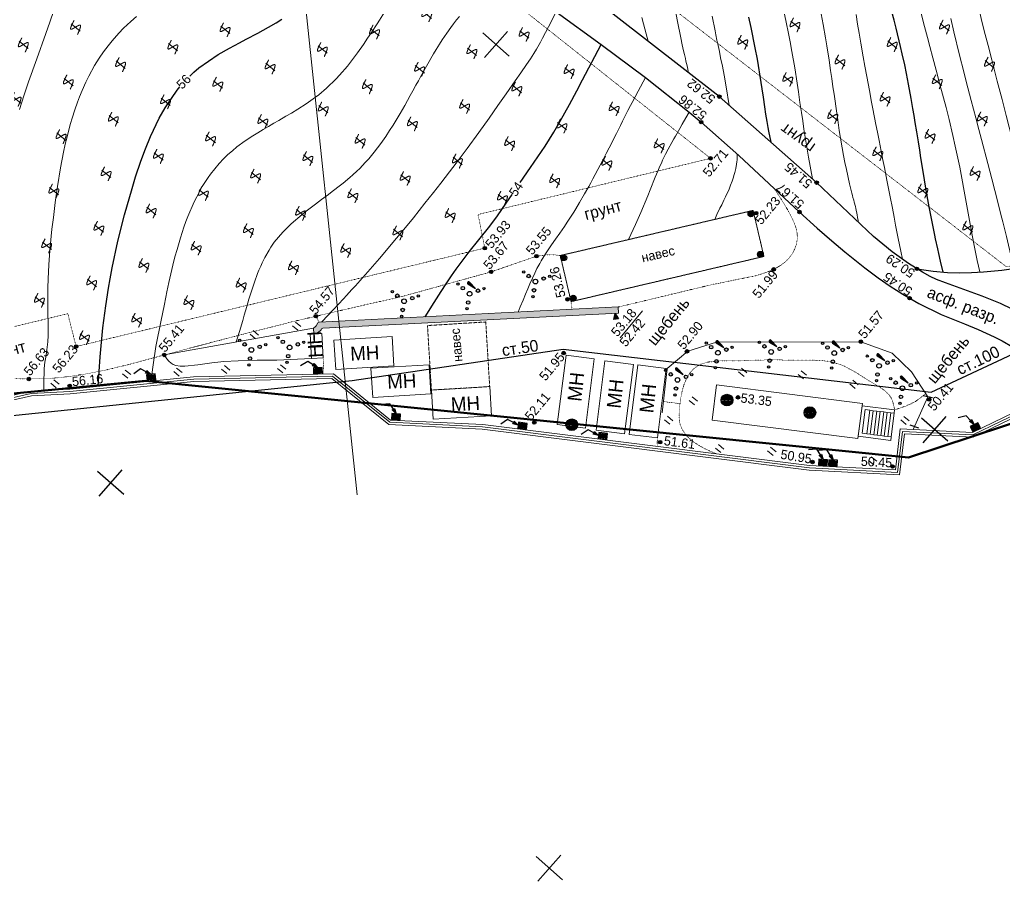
# Model space of a CAD drawing. Header units: millimetres. Extents: x -2893842 to -949497, y -1203244 to 262218.
# Drawn here: x -2134895 to -2050571, y -903889 to -830072 of the extents above; entities that cross this region are included whole.
import ezdxf

# ---------------------------------------------------------------- set-up
doc = ezdxf.new("R2010")
doc.units = ezdxf.units.MM
doc.linetypes.add('g5_02x1', pattern=[1.5, 1, -0.5])
doc.linetypes.add('g5_366', pattern=[0.85, 0.1, -0.75])
doc.layers.get('0').update_dxf_attribs({"lineweight": 5})
for name, color, linetype in [('!!!_ Размеры', 7, 'Continuous'), ('02_сетка', 253, 'Continuous'), ('03_Здания и строения', 253, 'Continuous'), ('05_Элементы зданий', 253, 'Continuous'), ('06_Инженерно-технические сооружения', 253, 'Continuous'), ('07_Объекты электропередачи', 253, 'Continuous'), ('10_Границы покрытий и угодий', 253, 'Continuous'), ('12_Рельеф', 253, 'Continuous'), ('13_Растительность', 253, 'Continuous'), ('14_Ограждения', 253, 'Continuous'), ('19_Горизонтали', 253, 'Continuous'), ('31_Водопровод', 253, 'Continuous'), ('44_Крышки колодцев', 253, 'Continuous'), ('61_Отметки высоты поверхности', 253, 'Continuous'), ('65_Границы', 253, 'Continuous')]:
    doc.layers.add(name, color=color, linetype=linetype)
doc.styles.add('LIKE14', font='p131.shx')
doc.styles.add('LIKE17', font='d431.shx')
doc.styles.add('LIKE32', font='peteri.shx')
doc.styles.add('LIKE36', font='pragmai.shx')
doc.styles.add('Line_GUGK', font='')
doc.styles.get('Line_GUGK').set_extended_font_data('Bm431', italic=True)
doc.linetypes.add('g5_084a', pattern='A,0.001,[18,GUGK_2005.shx,S=2.5,R=180,X=0,Y=0],0.5,[18,GUGK_2005.shx,S=6,R=180,X=0,Y=0],0.5', length=1.001)
doc.linetypes.add('g5_085a', pattern='A,0.001,[19,GUGK_2005.shx,S=1,R=180,X=0,Y=0],0.5,[18,GUGK_2005.shx,S=6,R=180,X=0,Y=0],0.5', length=1.001)
doc.linetypes.add('g5_122_v', pattern='A,1,-1,1.5,-0.4,["В",Line_GUGK,S=1,R=0,X=0,Y=-0.5],-1.5,1.5,-1,4,-1,4,-1,3', length=20.9)
doc.linetypes.add('g5_280_1', pattern='A,0.001,[21,GUGK_2005.shx,S=1,R=180,X=0,Y=0],2', length=2.001)
doc.linetypes.add('g5_472', pattern='A,0,-4,[25,GUGK_2005.shx,S=0.4,R=0,X=0,Y=-0.2],0', length=4)
doc.linetypes.add('g5_476_2b', pattern='A,2.75,-0.25,[27,GUGK_2005.shx,S=1,R=0,X=0,Y=0],-0.25,2.75', length=6)

# ---------------------------------------------------------------- blocks, each defined once
blk = doc.blocks.new('BL_333')
at = {"color": 0}
for p, q in [((0, -3), (0, 3)), ((-3, 0), (3, 0))]:
    blk.add_line(p, q, dxfattribs=at)
blk = doc.blocks.new('g5_106_1a')
h = blk.add_hatch(color=255)
edge = h.paths.add_edge_path()
edge.add_arc((0, 0), 0.212, 0, 360)
at = {"color": 0}
blk.add_circle((0, 0), 0.25, dxfattribs=at)
blk = doc.blocks.new('g5_401')
at = {"color": 0, "lineweight": 20}
for points in [[(-0.2, 0), (-0.2, 0.6)], [(0.2, 0), (0.2, 0.6)]]:
    blk.add_lwpolyline(points, dxfattribs=at)
blk = doc.blocks.new('g5_395_2')
h = blk.add_hatch(color=0)
h.paths.add_polyline_path([(-0.8, -0.375, 1), (-0.5, -0.375, 1)])
h.paths.add_polyline_path([(-1.026, -0.65, 1), (-1.226, -0.65, 1)])
h.paths.add_polyline_path([(0.8, -0.375, 1), (0.5, -0.375, 1)])
h.paths.add_polyline_path([(1.026, -0.65, 1), (1.226, -0.65, 1)])
h.paths.add_polyline_path([(0.15, 0.75, 1), (-0.15, 0.75, 1)])
h.paths.add_polyline_path([(0.1, 1.3, 1), (-0.1, 1.3, 1)])
at = {"color": 0}
for centre, radius in [((0, 0.75), 0.15), ((0, 1.3), 0.1), ((0, 0), 0.2), ((-1.126, -0.65), 0.1), ((-0.65, -0.375), 0.15), ((0.65, -0.375), 0.15), ((1.126, -0.65), 0.1)]:
    blk.add_circle(centre, radius, dxfattribs=at)
blk = doc.blocks.new('g5_117')
h = blk.add_hatch(color=255)
h.paths.add_polyline_path([(-0.299, 0.352), (0.352, -0.299, 0.177899), (0.463, 0, 0.639215)])
h.paths.add_polyline_path([(-0.352, 0.299, 0.177899), (-0.463, 0, 0.639215), (0.299, -0.352)])
at = {"color": 0}
blk.add_lwpolyline([(0.354, -0.354), (-0.354, 0.354)], dxfattribs=at)
blk.add_circle((0, 0), 0.5, dxfattribs=at)
blk = doc.blocks.new('g5_396_2')
h = blk.add_hatch(color=0)
h.paths.add_polyline_path([(-0.1, 1.3, 1), (0.1, 1.3, 1)])
h.paths.add_polyline_path([(0.15, 0.75, 1), (-0.15, 0.75, 1)])
h.paths.add_polyline_path([(0.516, -0.387, 1), (0.816, -0.387, 1)])
h.paths.add_polyline_path([(1.226, -0.65, 1), (1.026, -0.65, 1)])
h.paths.add_polyline_path([(-0.8, -0.375, 1), (-0.5, -0.375, 1)])
h.paths.add_polyline_path([(-1.026, -0.65, 1), (-1.226, -0.65, 1)])
h = blk.add_hatch(color=0)
edge = h.paths.add_edge_path()
edge.add_line((0.566, 0.657), (0.666, -0.087))
edge.add_line((0.666, -0.087), (0.766, 0.657))
edge.add_arc((0.666, 0.657), 0.1, 0, 180)
at = {"color": 0}
blk.add_lwpolyline([(0.566, 0.657), (0.666, -0.087), (0.766, 0.657, 1)], format="xyb", close=True, dxfattribs=at)
for centre, radius in [((0, 0.75), 0.15), ((0, 1.3), 0.1), ((0, 0), 0.2), ((-1.126, -0.65), 0.1), ((-0.65, -0.375), 0.15), ((0.666, -0.387), 0.15), ((1.126, -0.65), 0.1)]:
    blk.add_circle(centre, radius, dxfattribs=at)
blk = doc.blocks.new('g5_113c')
blk.add_hatch(color=255).paths.add_polyline_path([(-0.331, 0.029), (0.331, 0.029), (0.331, 0.471), (-0.331, 0.471)])
at = {"color": 0}
blk.add_lwpolyline([(-0.375, 0), (0.375, 0), (0.375, 0.5), (-0.375, 0.5)], close=True, dxfattribs=at)
blk = doc.blocks.new('g5_113b')
blk.add_hatch(color=0).paths.add_polyline_path([(0, 0), (0.066, 0.482), (0.285, 0.395)])
at = {"color": 0}
blk.add_lwpolyline([(0.175, 0.439), (0.383, 0.957), (-0.089, 1.496)], dxfattribs=at)
blk.add_lwpolyline([(0, 0), (0.066, 0.482), (0.285, 0.395)], close=True, dxfattribs=at)
blk = doc.blocks.new('g5_475_5')
at = {"color": 0}
blk.add_lwpolyline([(0, -0.4), (0, 0.4)], dxfattribs=at)
blk = doc.blocks.new('g5_411')
at = {"color": 0, "linetype": 'Continuous', "lineweight": 15}
for points in [[(0.375, 1), (0.365, 0.998), (0.355, 0.996), (0.346, 0.994), (0.336, 0.991), (0.326, 0.989), (0.316, 0.987), (0.307, 0.985), (0.297, 0.983), (0.287, 0.981), (0.277, 0.979), (0.268, 0.976), (0.258, 0.974), (0.248, 0.972), (0.238, 0.97), (0.228, 0.968), (0.219, 0.966), (0.209, 0.963), (0.199, 0.961), (0.189, 0.959), (0.18, 0.957), (0.17, 0.955), (0.16, 0.952), (0.15, 0.95), (0.141, 0.948), (0.131, 0.946), (0.121, 0.943), (0.111, 0.941), (0.102, 0.939), (0.092, 0.937), (0.082, 0.934), (0.073, 0.932), (0.063, 0.93), (0.053, 0.927), (0.043, 0.925), (0.034, 0.923), (0.024, 0.92), (0.014, 0.918), (0.005, 0.915), (-0.005, 0.913), (-0.015, 0.911), (-0.025, 0.908), (-0.034, 0.906), (-0.044, 0.903), (-0.054, 0.901), (-0.063, 0.898), (-0.073, 0.895), (-0.083, 0.893), (-0.092, 0.89), (-0.102, 0.887), (-0.111, 0.885), (-0.121, 0.882), (-0.131, 0.879), (-0.14, 0.876), (-0.15, 0.873), (-0.159, 0.87), (-0.169, 0.867), (-0.178, 0.864), (-0.188, 0.861), (-0.197, 0.858), (-0.207, 0.855), (-0.216, 0.852), (-0.226, 0.849), (-0.235, 0.845), (-0.245, 0.842), (-0.254, 0.838), (-0.263, 0.834), (-0.272, 0.831), (-0.282, 0.827), (-0.291, 0.823), (-0.3, 0.818), (-0.309, 0.814), (-0.318, 0.809), (-0.327, 0.805), (-0.335, 0.799), (-0.344, 0.794), (-0.352, 0.788), (-0.36, 0.782), (-0.367, 0.775), (-0.374, 0.768), (-0.379, 0.76), (-0.383, 0.75), (-0.385, 0.741), (-0.384, 0.731), (-0.38, 0.721), (-0.375, 0.713), (-0.369, 0.705), (-0.361, 0.698), (-0.354, 0.692), (-0.346, 0.686), (-0.337, 0.681), (-0.329, 0.675), (-0.32, 0.67), (-0.312, 0.665), (-0.303, 0.661), (-0.294, 0.656), (-0.285, 0.652), (-0.276, 0.647), (-0.267, 0.643), (-0.258, 0.639), (-0.249, 0.635), (-0.239, 0.631), (-0.23, 0.627), (-0.221, 0.623), (-0.212, 0.619), (-0.202, 0.616), (-0.193, 0.612), (-0.184, 0.608), (-0.174, 0.605), (-0.165, 0.601), (-0.156, 0.597), (-0.146, 0.594), (-0.137, 0.59), (-0.128, 0.587), (-0.118, 0.584), (-0.109, 0.58), (-0.099, 0.577), (-0.09, 0.573), (-0.081, 0.57), (-0.071, 0.567), (-0.062, 0.563), (-0.052, 0.56), (-0.043, 0.556), (-0.034, 0.553), (-0.024, 0.55), (-0.015, 0.546), (-0.005, 0.543), (0.004, 0.54), (0.013, 0.536), (0.023, 0.533), (0.032, 0.53), (0.042, 0.526), (0.051, 0.523), (0.061, 0.519), (0.07, 0.516), (0.079, 0.513), (0.089, 0.509), (0.098, 0.506), (0.108, 0.502), (0.117, 0.499), (0.126, 0.495), (0.136, 0.492), (0.145, 0.488), (0.154, 0.485), (0.164, 0.481), (0.173, 0.477), (0.182, 0.474), (0.191, 0.47), (0.201, 0.466), (0.21, 0.462), (0.219, 0.458), (0.228, 0.454), (0.238, 0.45), (0.247, 0.446), (0.256, 0.442), (0.265, 0.438), (0.274, 0.433), (0.283, 0.429), (0.292, 0.425), (0.301, 0.42), (0.309, 0.415), (0.318, 0.41), (0.327, 0.405), (0.335, 0.4), (0.343, 0.394), (0.351, 0.388), (0.359, 0.382), (0.367, 0.375), (0.374, 0.368), (0.38, 0.36), (0.385, 0.352), (0.39, 0.343), (0.392, 0.333), (0.392, 0.323), (0.391, 0.313), (0.387, 0.304), (0.382, 0.295), (0.377, 0.287), (0.37, 0.279), (0.363, 0.272), (0.356, 0.266), (0.348, 0.259), (0.34, 0.253), (0.332, 0.248), (0.323, 0.242), (0.315, 0.237), (0.306, 0.232), (0.298, 0.227), (0.289, 0.222), (0.28, 0.217), (0.271, 0.213), (0.262, 0.208), (0.253, 0.204), (0.244, 0.2), (0.235, 0.196), (0.226, 0.192), (0.217, 0.188), (0.207, 0.184), (0.198, 0.18), (0.189, 0.176), (0.179, 0.173), (0.17, 0.169), (0.161, 0.165), (0.151, 0.162), (0.142, 0.158), (0.133, 0.155), (0.123, 0.151), (0.114, 0.148), (0.105, 0.145), (0.095, 0.141), (0.086, 0.138), (0.076, 0.135), (0.067, 0.132), (0.057, 0.129), (0.048, 0.125), (0.038, 0.122), (0.029, 0.119), (0.019, 0.116), (0.01, 0.113), (0, 0.11), (-0.009, 0.107), (-0.019, 0.104), (-0.028, 0.101), (-0.038, 0.098), (-0.048, 0.095), (-0.057, 0.092), (-0.067, 0.089), (-0.076, 0.086), (-0.086, 0.083), (-0.095, 0.08), (-0.105, 0.078), (-0.115, 0.075), (-0.124, 0.072), (-0.134, 0.069), (-0.143, 0.066), (-0.153, 0.063), (-0.162, 0.061), (-0.172, 0.058), (-0.182, 0.055), (-0.191, 0.052), (-0.201, 0.049), (-0.21, 0.047), (-0.22, 0.044), (-0.23, 0.041), (-0.239, 0.038), (-0.249, 0.036), (-0.259, 0.033), (-0.268, 0.03), (-0.278, 0.027), (-0.287, 0.025), (-0.297, 0.022), (-0.307, 0.019), (-0.316, 0.017), (-0.326, 0.014), (-0.336, 0.011), (-0.345, 0.008), (-0.355, 0.006), (-0.364, 0.003), (-0.374, 0), (-0.375, 0)], [(0, 1), (0, 0)]]:
    blk.add_lwpolyline(points, dxfattribs=at)
blk = doc.blocks.new('g5_330')
blk.add_hatch(color=0).paths.add_polyline_path([(-0.15, 0, 1), (0.15, 0, 1)])
at = {"color": 0}
blk.add_circle((0, 0), 0.15, dxfattribs=at)
blk = doc.blocks.new('g5_330a')
blk.add_hatch(color=0).paths.add_polyline_path([(0, 0), (-0.2, 0.5), (0.2, 0.5)])
at = {"color": 0}
blk.add_lwpolyline([(0, 0), (-0.2, 0.5), (0.2, 0.5)], close=True, dxfattribs=at)
blk = doc.blocks.new('Топо_07.04.17')
at = {"layer": '06_Инженерно-технические сооружения', "linetype": 'Continuous', "lineweight": 20}
blk.add_hatch(color=7, dxfattribs=at).paths.add_polyline_path([(-264050, -718854), (-264366, -718897), (-264335, -718396), (-264183, -718301), (-264102, -718228), (-263926, -717996), (-263820, -717941), (-238206, -719546), (-238240, -720085), (-263553, -718499), (-263665, -718545), (-263718, -718616), (-263810, -718705)])
at = {"layer": '02_сетка', "color": 3, "linetype": 'Continuous'}
for p, q in [((-247189, -697029), (-244968, -695013)), ((-245071, -697132), (-247087, -694910)), ((-282094, -730736), (-284111, -728515)), ((-284213, -730633), (-281992, -728617)), ((-213585, -734053), (-211364, -732037)), ((-211466, -734155), (-213483, -731934)), ((-250609, -767657), (-248387, -765641)), ((-248490, -767760), (-250506, -765538))]:
    blk.add_line(p, q, dxfattribs=at)
at = {"layer": '03_Здания и строения', "color": 7, "linetype": 'Continuous', "lineweight": 20}
for points in [[(-264692, -718893), (-264744, -719892), (-263745, -719944), (-263693, -718945)], [(-264748, -719981), (-264800, -720979), (-263802, -721031), (-263750, -720033)], [(-262727, -719630), (-262857, -722126), (-257864, -722386), (-257734, -719889)], [(-259850, -722375), (-259980, -724871), (-254987, -725131), (-254857, -722634)], [(-243120, -723143), (-240754, -723716), (-242166, -729548), (-244532, -728974)], [(-238893, -730405), (-241287, -729825), (-239875, -723994), (-237480, -724574)], [(-254912, -724817), (-255042, -727314), (-250049, -727574), (-249919, -725077)], [(-238513, -730497), (-237100, -724665), (-234719, -725243), (-236132, -731074)]]:
    blk.add_lwpolyline(points, close=True, dxfattribs=at)
at = {"layer": '05_Элементы зданий', "color": 7, "linetype": 'g5_02x1', "lineweight": 20}
blk.add_lwpolyline([(-254912, -724817), (-254624, -719283), (-249631, -719542), (-249919, -725077)], close=True, dxfattribs=at)
at = {"layer": '06_Инженерно-технические сооружения', "color": 7, "linetype": 'g5_02x1', "lineweight": 20}
blk.add_lwpolyline([(-242175, -718632), (-242648, -714607), (-225802, -712626), (-225329, -716650)], close=True, dxfattribs=at)
at = {"layer": '06_Инженерно-технические сооружения', "color": 7, "linetype": 'Continuous', "lineweight": 20}
for points in [[(-264050, -718854), (-264366, -718897), (-264335, -718396), (-264183, -718301), (-264102, -718228), (-263926, -717996), (-263820, -717941), (-238206, -719546), (-238240, -720085), (-263553, -718499), (-263665, -718545), (-263718, -718616), (-263810, -718705)], [(-230599, -727126), (-218365, -730109), (-219085, -733062), (-231319, -730079)], [(-216240, -733241), (-216311, -733532), (-219037, -732868), (-218412, -730303), (-215686, -730968), (-215757, -731259), (-216049, -731188), (-216340, -731117), (-216632, -731046), (-216923, -730975), (-217215, -730904), (-217506, -730833), (-217797, -730762), (-218192, -730666), (-218675, -732647), (-218281, -732743), (-217989, -732814), (-217698, -732886), (-217406, -732957), (-217115, -733028), (-216823, -733099), (-216532, -733170)]]:
    blk.add_lwpolyline(points, close=True, dxfattribs=at)
at = {"layer": '06_Инженерно-технические сооружения', "color": 7, "linetype": 'g5_280_1', "lineweight": 20}
blk.add_lwpolyline([(-264050, -718854), (-263810, -718705), (-263718, -718616), (-263665, -718545), (-263553, -718499), (-238240, -720085)], dxfattribs=at)
at = {"layer": '06_Инженерно-технические сооружения', "color": 7, "linetype": 'Continuous', "lineweight": 20}
for points in [[(-238346, -722201), (-236177, -720108)], [(-218281, -732743), (-217797, -730762)], [(-217506, -730833), (-217989, -732814)], [(-217698, -732886), (-217215, -730904)], [(-216923, -730975), (-217406, -732957)], [(-217115, -733028), (-216632, -731046)], [(-216340, -731117), (-216823, -733099)], [(-216532, -733170), (-216049, -731188)], [(-215757, -731259), (-216240, -733241)]]:
    blk.add_lwpolyline(points, dxfattribs=at)
at = {"layer": '07_Объекты электропередачи', "color": 7, "linetype": 'Continuous', "lineweight": 20}
blk.add_lwpolyline([(-262243, -733005), (-261671, -662224), (-414519, -439250), (-568480, -181191), (-580494, -155079)], dxfattribs=at)
at = {"layer": '10_Границы покрытий и угодий', "color": 7, "linetype": 'g5_366', "lineweight": 20}
for points in [[(-197288, -718930), (-204773, -719886), (-257559, -668530), (-251392, -667724), (-252951, -655807), (-267834, -657754), (-268636, -651940), (-107028, -631588), (-108958, -686802), (-121305, -709015), (-142932, -712252)], [(-238206, -719546), (-235293, -719194), (-231975, -718780), (-230134, -718559), (-227908, -718358), (-226282, -718216), (-225561, -718099), (-224619, -717842), (-224013, -717583), (-223537, -717296), (-223168, -716993), (-222896, -716699), (-222662, -716371), (-222428, -715903), (-222292, -715374), (-222274, -714966), (-222324, -714520), (-222446, -714020), (-222635, -713465), (-222853, -712920), (-223130, -712300), (-223789, -710976)], [(-290257, -719805), (-289061, -719986), (-287100, -720148), (-285655, -720165), (-284005, -720098), (-282515, -719972), (-280341, -719706), (-277308, -719247), (-273082, -718623), (-269723, -718141), (-266109, -717658), (-261226, -717089), (-256489, -716560), (-248695, -715329), (-244683, -714431), (-243769, -714413), (-243091, -714499), (-242648, -714607)], [(-264036, -717404), (-263820, -717941)], [(-242170, -719297), (-242175, -718632)], [(-263928, -722404), (-263802, -721031)], [(-231280, -732984), (-231794, -732696), (-232172, -732464), (-232508, -732237), (-232896, -731940), (-233182, -731685), (-233466, -731381), (-233803, -730897), (-233931, -730634), (-234065, -730192), (-234104, -729898), (-234100, -729496), (-234062, -729168), (-233953, -728621), (-233788, -727974), (-233694, -727645), (-233616, -727403), (-233490, -727065), (-233359, -726771), (-233168, -726422), (-232950, -726102), (-232789, -725907), (-232684, -725795), (-232443, -725580), (-232134, -725381), (-231886, -725270), (-231482, -725158), (-230994, -725099), (-230473, -725097), (-230085, -725121), (-229634, -725165), (-229254, -725208), (-228647, -725269), (-227737, -725338), (-225552, -725533), (-224076, -725734), (-223551, -725801), (-222439, -725923), (-222036, -725972), (-221324, -726089), (-220711, -726243), (-219930, -726557), (-219545, -726770), (-218804, -727273), (-218189, -727754), (-217746, -728112), (-217380, -728399), (-217169, -728558), (-216915, -728750), (-216690, -728928), (-216513, -729080), (-216302, -729283), (-216118, -729494), (-216042, -729598), (-215917, -729810), (-215826, -730028), (-215779, -730198), (-215752, -730327), (-215718, -730571), (-215702, -730751), (-215686, -730968)], [(-235278, -728034), (-233888, -728368)], [(-215686, -730968), (-214667, -730756), (-213832, -730463), (-213392, -730205), (-212885, -729879)], [(-236132, -731074), (-236255, -731779)]]:
    blk.add_lwpolyline(points, dxfattribs=at)
at = {"layer": '10_Границы покрытий и угодий', "color": 7, "linetype": 'Continuous', "lineweight": 30}
for points in [[(-197334, -732795), (-199154, -729338), (-200007, -728018), (-200680, -727245), (-201331, -726520), (-201919, -725892), (-202764, -725058), (-203504, -724406), (-204036, -723989), (-204698, -723528), (-205660, -722935), (-207138, -722123), (-210119, -720640), (-210859, -720276), (-211363, -719965), (-211994, -719518), (-213081, -718649), (-214365, -717480), (-215802, -715998), (-220129, -710872), (-227585, -702614), (-241147, -689339), (-256405, -674032), (-271932, -657026)], [(-240639, -693832), (-237141, -697033), (-233675, -700274), (-230295, -703634), (-229374, -704605), (-226499, -707812), (-221875, -713210), (-220529, -714743), (-219409, -715977), (-218405, -717042), (-216854, -718596), (-215822, -719560), (-214881, -720388), (-213879, -721206), (-212590, -722159), (-210799, -723289), (-208923, -724325), (-207814, -724934), (-206509, -725705), (-205870, -726123), (-205041, -726732)], [(-212426, -719173), (-211067, -719536), (-209869, -719786), (-208846, -719921), (-207816, -720009), (-206795, -720073), (-205226, -720115), (-204192, -720079), (-202953, -719895), (-202060, -719785), (-200427, -719482), (-197288, -718930), (-182392, -717229), (-169431, -715784), (-142932, -712252), (-121850, -710292)]]:
    blk.add_lwpolyline(points, dxfattribs=at)
at = {"layer": '10_Границы покрытий и угодий', "color": 7, "linetype": 'g5_366', "lineweight": 20}
blk.add_lwpolyline([(-284727, -717680), (-285109, -714798), (-296243, -716188), (-299123, -692049), (-280846, -677593), (-261443, -675392), (-228921, -707781), (-249249, -710319), (-248997, -713244)], close=True, dxfattribs=at)
at = {"layer": '10_Границы покрытий и угодий', "color": 7, "linetype": 'Continuous', "lineweight": 20}
blk.add_lwpolyline([(-277308, -719247), (-277113, -719596), (-276968, -719813), (-276804, -720003), (-276629, -720145), (-276421, -720255), (-276067, -720361), (-275678, -720411), (-274556, -720411), (-273336, -720386), (-272294, -720392), (-271060, -720455), (-269464, -720595), (-267782, -720764), (-264800, -720979)], dxfattribs=at)
at = {"layer": '12_Рельеф', "color": 7, "linetype": 'g5_084a', "lineweight": 20}
blk.add_lwpolyline([(-277308, -719247), (-264335, -718396)], dxfattribs=at)
at = {"layer": '12_Рельеф', "color": 7, "linetype": 'g5_085a', "lineweight": 20}
blk.add_lwpolyline([(-215686, -730968), (-218412, -730303), (-218365, -730109), (-230599, -727126), (-231319, -730079), (-219085, -733062), (-219037, -732868), (-216311, -733532)], dxfattribs=at)
at = {"layer": '14_Ограждения', "color": 7, "linetype": 'Continuous', "lineweight": 20}
for points in [[(-295436, -721747), (-289002, -721055), (-285674, -721235), (-275021, -721392), (-263092, -722480), (-258679, -726970), (-250882, -728237), (-223456, -734879), (-216195, -736091), (-215385, -732649), (-209290, -733647), (-201902, -731055)], [(-201753, -731427), (-209254, -734058), (-215081, -733104), (-215891, -736547), (-223536, -735271), (-250961, -728629), (-258872, -727344), (-263275, -722865), (-275042, -721791), (-285688, -721634), (-288992, -721456), (-295417, -722147)]]:
    blk.add_lwpolyline(points, dxfattribs=at)
at = {"layer": '14_Ограждения', "color": 7, "linetype": 'g5_472', "lineweight": 20}
blk.add_lwpolyline([(-402066, -717132), (-400765, -720725), (-388061, -716972), (-378133, -720851), (-367225, -721725), (-348495, -722827), (-334654, -722183), (-326696, -721851), (-308985, -721805), (-295426, -721947), (-288997, -721256), (-285681, -721434), (-275032, -721591), (-263184, -722672), (-258776, -727157), (-250922, -728433), (-223496, -735075), (-216043, -736319), (-215233, -732877), (-209272, -733852), (-201836, -731244)], dxfattribs=at)
at = {"layer": '14_Ограждения', "color": 7, "linetype": 'g5_476_2b', "lineweight": 20}
blk.add_lwpolyline([(-235494, -728965), (-234629, -725241), (-232711, -723969), (-230193, -723496), (-217902, -724844), (-215362, -726125), (-213881, -727907), (-212736, -730173), (-214300, -732827)], dxfattribs=at)
at = {"layer": '19_Горизонтали', "color": 42, "linetype": 'Continuous', "lineweight": 20}
for points in [[(-215144, -696938), (-215107, -697777), (-215067, -698574), (-215022, -699420), (-214952, -700601), (-214900, -701411), (-214839, -702323), (-214751, -703553), (-214676, -704555), (-214633, -705122), (-214525, -706489), (-214470, -707169), (-214411, -707885), (-214334, -708829), (-214281, -709463), (-214218, -710231), (-214126, -711339), (-214007, -712791), (-213928, -713788), (-213868, -714548), (-213814, -715252), (-213724, -716409), (-213632, -717523), (-213572, -718202)], [(-207101, -720054), (-207211, -719053), (-207340, -717744), (-207412, -716838), (-207593, -713983), (-207798, -710937), (-207798, -710937), (-207973, -709098), (-208076, -708182), (-208252, -706775), (-208393, -705728), (-208684, -703709), (-208873, -702447), (-209037, -701365), (-209185, -700383), (-209303, -699598), (-209493, -698293), (-209626, -697337)], [(-207134, -698199), (-206996, -699349), (-206734, -701396), (-206538, -702853), (-206419, -703714), (-206185, -705364), (-205965, -706895), (-205817, -707911), (-205687, -708802), (-205380, -710910), (-205188, -712246), (-205042, -713275), (-204899, -714298), (-204755, -715359), (-204668, -716012), (-204575, -716718), (-204500, -717303), (-204408, -718040), (-204346, -718547), (-204241, -719418), (-204159, -720074)], [(-221283, -695667), (-221165, -696911), (-221074, -697918), (-221019, -698633), (-220963, -699478), (-220887, -700882), (-220830, -702227), (-220803, -702959), (-220771, -703897), (-220743, -704755), (-220718, -705466), (-220691, -706213), (-220579, -708626), (-220448, -710519)], [(-216971, -714613), (-216971, -714499), (-216973, -714226), (-216984, -713993), (-217037, -713459), (-217060, -713292), (-217118, -712906), (-217145, -712732), (-217181, -712496), (-217207, -712320), (-217238, -712101), (-217343, -711290), (-217474, -710047), (-217526, -709444), (-217573, -708830), (-217693, -706648), (-217729, -705729), (-217748, -705160), (-217796, -703525), (-217814, -702876), (-217834, -702148), (-217855, -701475), (-217885, -700559), (-217935, -699320), (-217969, -698631), (-218036, -697484), (-218102, -696556)], [(-230472, -694884), (-230430, -695666), (-230285, -697385), (-230252, -697709), (-230191, -698266), (-230144, -698679), (-230103, -699042), (-230077, -699273), (-230031, -699693), (-229971, -700278)], [(-226820, -703461), (-226901, -701855), (-226965, -700826), (-227026, -700064), (-227091, -699331), (-227142, -698781), (-227192, -698254), (-227237, -697770), (-227278, -697319), (-227308, -696977), (-227403, -695707)], [(-201755, -719728), (-201887, -718606), (-202031, -717392), (-202121, -716622), (-202199, -715964), (-202263, -715424), (-202357, -714637), (-202477, -713633), (-202711, -711750), (-202979, -709705), (-203214, -707996), (-203354, -707000), (-203552, -705598), (-203782, -703985), (-204047, -702112), (-204219, -700867), (-204350, -699904), (-204502, -698753), (-204604, -697958)], [(-233110, -697205), (-233194, -696561), (-233258, -696115), (-233320, -695682), (-233394, -695119)], [(-282950, -687958), (-283841, -689819), (-284283, -690727), (-285297, -692795), (-286214, -694694), (-286748, -695831), (-287253, -696940)], [(-287893, -721115), (-287839, -720568), (-287653, -719237), (-287653, -719237), (-287532, -718721), (-287413, -718276), (-287310, -717900), (-287098, -716992), (-287010, -716464), (-286961, -716106), (-286890, -715460), (-286803, -714506), (-286762, -714057), (-286570, -712407), (-286458, -711639), (-286263, -710467), (-286110, -709644), (-285968, -708934), (-285645, -707448), (-285420, -706488), (-285107, -705220), (-284954, -704621), (-284755, -703866), (-284322, -702324), (-283914, -701009), (-283694, -700355), (-283478, -699750), (-283257, -699162), (-283049, -698642), (-282859, -698189), (-282563, -697526), (-282259, -696895), (-282026, -696443), (-281753, -695942), (-281355, -695269), (-281039, -694775), (-280436, -693922), (-279987, -693354), (-279550, -692850), (-279101, -692376), (-278708, -691991), (-278056, -691408), (-277608, -691041), (-276933, -690535), (-276406, -690172)], [(-255255, -692200), (-255772, -692822), (-256005, -693105), (-256566, -693783), (-256961, -694254), (-257367, -694731), (-257953, -695393), (-258235, -695701), (-258939, -696427), (-259169, -696651), (-259402, -696871), (-260014, -697410), (-260924, -698112), (-260924, -698112), (-261648, -698588), (-262160, -698889), (-262809, -699239), (-263557, -699609), (-264153, -699886), (-264646, -700107), (-265306, -700397), (-265736, -700584), (-266242, -700805), (-266699, -701009), (-267202, -701241), (-267654, -701456), (-268345, -701809), (-269110, -702244), (-269541, -702516), (-269949, -702798), (-270384, -703130), (-270794, -703477), (-271632, -704304), (-271872, -704574), (-272443, -705279), (-272668, -705585), (-273021, -706098), (-273282, -706505), (-273959, -707685), (-274176, -708103), (-274398, -708554), (-274805, -709440), (-275203, -710387), (-275447, -711004), (-275706, -711694), (-276210, -713122), (-276465, -713886), (-276612, -714332), (-276850, -715067), (-277234, -716264), (-277938, -718451), (-278359, -719977), (-278550, -720784), (-278675, -721338)], [(-271052, -718837), (-270669, -717969), (-270294, -717074), (-270108, -716622), (-269815, -715912), (-269558, -715302), (-269355, -714834), (-269201, -714492), (-268927, -713907), (-268572, -713207), (-268427, -712940), (-268236, -712607), (-268075, -712339), (-267798, -711911), (-267376, -711328), (-267189, -711094), (-266860, -710717), (-266459, -710310), (-266033, -709925), (-265601, -709571), (-265238, -709298), (-264223, -708609), (-263971, -708451), (-263476, -708150), (-262993, -707864), (-262431, -707537), (-261784, -707161), (-261439, -706958), (-260669, -706492), (-260437, -706346), (-259806, -705929), (-259507, -705721), (-259137, -705449), (-258875, -705247), (-258354, -704815), (-258013, -704511), (-257496, -704017), (-256839, -703331), (-256354, -702785), (-255961, -702319), (-255622, -701900), (-255196, -701355), (-254902, -700966), (-254432, -700331), (-253869, -699548), (-253602, -699172), (-253283, -698721), (-253038, -698374), (-252842, -698097), (-252507, -697625), (-252204, -697204), (-251920, -696814), (-251749, -696582), (-251478, -696221), (-251216, -695878), (-250877, -695447), (-250606, -695112), (-250158, -694584), (-249755, -694133), (-249485, -693846), (-249194, -693549), (-248911, -693274)], [(-263582, -717956), (-262477, -717022), (-261517, -716197), (-261214, -715933), (-260716, -715496), (-260376, -715196), (-259706, -714597), (-259407, -714328), (-258066, -713101), (-256412, -711547), (-255555, -710723), (-254781, -709968), (-253657, -708854), (-252821, -708011), (-252120, -707295), (-251278, -706423), (-250623, -705736), (-249543, -704587), (-248404, -703354), (-247379, -702224), (-246503, -701243), (-245685, -700317), (-244785, -699288), (-244244, -698672), (-243677, -698031), (-243281, -697571), (-242951, -697161), (-242680, -696803), (-242283, -696251), (-242062, -695933), (-241449, -695024), (-240639, -693832)], [(-246789, -719008), (-246548, -718586), (-246247, -718045), (-245978, -717559), (-245743, -717137), (-245500, -716709), (-245244, -716271), (-244985, -715847), (-244757, -715492), (-244475, -715076), (-244332, -714877), (-243901, -714318), (-243288, -713603), (-242900, -713171), (-242482, -712707), (-242021, -712177), (-241730, -711831), (-241343, -711358), (-241086, -711037), (-240882, -710777), (-240491, -710267), (-239990, -709596), (-239556, -708996), (-239346, -708700), (-239138, -708404), (-238891, -708049), (-238116, -706909), (-237752, -706365), (-237452, -705910), (-236696, -704760), (-236279, -704123), (-236050, -703775), (-235664, -703187), (-235489, -702924), (-235215, -702512), (-235050, -702265), (-234437, -701361), (-233675, -700274)], [(-236683, -713906), (-235936, -712682), (-235373, -711725), (-234616, -710359), (-234355, -709869), (-233818, -708862), (-233539, -708358), (-233383, -708084), (-233115, -707632), (-233013, -707467), (-232706, -706987), (-232434, -706584), (-232066, -706058), (-231860, -705772), (-231697, -705548), (-231252, -704945), (-231007, -704612), (-230631, -704097), (-230295, -703634)], [(-229159, -713021), (-228920, -712622), (-228602, -712127), (-228421, -711847), (-228182, -711473), (-228014, -711206), (-227872, -710974), (-227686, -710659), (-227470, -710270), (-227295, -709930), (-227185, -709697), (-227055, -709398), (-226984, -709219), (-226871, -708903), (-226758, -708517), (-226716, -708344), (-226679, -708167), (-226644, -707969), (-226606, -707693)]]:
    blk.add_lwpolyline(points, dxfattribs=at)
at = {"layer": '19_Горизонтали', "color": 42, "linetype": 'Continuous', "lineweight": 30}
for points in [[(-224316, -696136), (-224238, -697019), (-224074, -698813), (-223999, -699803), (-223967, -700336), (-223923, -701255), (-223885, -702348), (-223862, -703086), (-223833, -703921), (-223808, -704554), (-223775, -705199), (-223743, -705723), (-223721, -706032), (-223634, -706990)], [(-210221, -719713), (-210333, -718745), (-210405, -718094), (-210449, -717693), (-210542, -716797), (-210573, -716482), (-210663, -715480), (-210698, -715041), (-210774, -714009), (-210817, -713372), (-210847, -712880), (-210875, -712397), (-210953, -710948), (-211010, -709780), (-211042, -709097), (-211075, -708396), (-211117, -707514), (-211158, -706695), (-211189, -706106), (-211223, -705506), (-211275, -704637), (-211360, -703380), (-211432, -702463), (-211499, -701696), (-211594, -700729), (-211664, -700095), (-211867, -698498), (-211967, -697802), (-212077, -697057)], [(-272432, -695760), (-272045, -695456), (-271582, -695148), (-269808, -694201), (-268794, -693761), (-267892, -693399), (-267295, -693166), (-266239, -692753), (-265283, -692359), (-264581, -692047), (-264063, -691799)], [(-283225, -721271), (-282775, -718781), (-282265, -716351), (-281811, -714508), (-281405, -713033), (-281175, -712254), (-280888, -711326), (-280146, -709124), (-279329, -706937), (-278989, -706085), (-278522, -704959), (-278027, -703818), (-277430, -702530), (-276924, -701521), (-276373, -700515), (-275451, -699038), (-274855, -698213), (-273660, -696832), (-273393, -696580)], [(-245350, -707996), (-244338, -706811), (-242882, -705139), (-241997, -704036), (-241357, -703180), (-240412, -701846), (-239658, -700737), (-239070, -699858), (-237141, -697033)], [(-254748, -718509), (-253839, -717384), (-253141, -716528), (-252624, -715906), (-252103, -715296), (-251636, -714766), (-251061, -714137), (-250361, -713414), (-249421, -712489), (-248354, -711415), (-247613, -710615), (-246746, -709631), (-246150, -708933)]]:
    blk.add_lwpolyline(points, dxfattribs=at)
at = {"layer": '31_Водопровод', "color": 4, "linetype": 'g5_122_v', "lineweight": 30}
blk.add_lwpolyline([(-399799, -710295), (-387394, -719159), (-378561, -721986), (-348452, -723764), (-337388, -723152), (-305589, -722767), (-261563, -723221), (-243307, -722611), (-212408, -729817), (-199556, -725506), (-182420, -722353), (-169979, -722257), (-142969, -722031), (-123397, -725453), (-107637, -727754)], dxfattribs=at)
at = {"layer": '65_Границы', "color": 1, "linetype": 'Continuous', "lineweight": 50}
blk.add_polyline3d([(-143139, -722666, -67200), (-181230, -722667, -67200), (-190795, -724880, -67200), (-200784, -732185, -67200), (-214960, -735165, -67200), (-279162, -721273, -67200), (-303984, -720824, -67200), (-340278, -722357, -67200), (-339919, -691840, -67200), (-341499, -686055, -67200), (-341734, -678208, -67200), (-345263, -673428, -67200), (-349827, -647717, -67200), (-363499, -633450, -67200), (-369887, -615253, -67200), (-380035, -603672, -67200), (-393184, -593445, -67200), (-404888, -587035, -67200), (-420478, -583667, -67200), (-434201, -563112, -67200), (-439058, -547926, -67200), (-443734, -538041, -67200), (-450505, -535417, -67200), (-445050, -515783, -67200)], dxfattribs=at)
at = {"layer": '02_сетка', "color": 92, "xscale": 500.0000000002746, "yscale": 500.0000000002746, "zscale": 500.0000000002746, "rotation": 42.22816425403256}
for p in [(-246079, -696021), (-283102, -729625)]:
    blk.add_blockref('BL_333', p, dxfattribs=at)
at = {"layer": '06_Инженерно-технические сооружения', "color": 7, "linetype": 'Continuous', "lineweight": 20}
for name, p, xscale, yscale, zscale, rotation in [('g5_106_1a', (-226021, -712903, -67200), 999.9999999999995, 999.9999999999995, 999.9999999999995, 43.98139083737546), ('g5_106_1a', (-242371, -714826, -67200), 999.9999999999995, 999.9999999999995, 999.9999999999995, 43.98139083737546), ('g5_106_1a', (-225606, -716431, -67200), 999.9999999999995, 999.9999999999995, 999.9999999999995, 43.98139083737546), ('g5_106_1a', (-241956, -718354, -67200), 999.9999999999995, 999.9999999999995, 999.9999999999995, 43.98139083737546), ('g5_330a', (-238541, -720066, -67200), 1000.000000000001, 1000.000000000001, 1000.000000000001, 183.603144849401)]:
    blk.add_blockref(name, p, dxfattribs=dict(at, xscale=xscale, yscale=yscale, zscale=zscale, rotation=rotation))
at = {"layer": '07_Объекты электропередачи', "color": 7, "linetype": 'Continuous', "lineweight": 20}
for name, p, xscale, yscale, zscale, rotation in [('g5_113b', (-278610, -720776, 19420), 999.9999999999986, 999.9999999999986, 999.9999999999986, 77.82309751399127), ('g5_113c', (-278626, -720776, 19420), 999.999999999998, 999.999999999998, 999.999999999998, 179.4897368224455), ('g5_113b', (-264347, -721818, 19420), 1000.000000000001, 1000.000000000001, 1000.000000000001, 73.42462707202088), ('g5_113c', (-264364, -721817, 19420), 1000.000000000001, 1000.000000000001, 1000.000000000001, 175.091266388939), ('g5_113b', (-258128, -726499, 19420), 1000, 1000, 1000, 47.75617745385249), ('g5_113c', (-258144, -726496, 19420), 999.9999999999984, 999.9999999999984, 999.9999999999984, 171.0987146417362), ('g5_113b', (-247866, -728639, 19420), 1000.000000000001, 1000.000000000001, 1000.000000000001, 76.77960322016088), ('g5_113c', (-247445, -728486, 19420), 1000.000000000001, 1000.000000000001, 1000.000000000001, 166.6663956218884), ('g5_113b', (-241124, -730289, 19420), 1000.000000000001, 1000.000000000001, 1000.000000000001, 76.77960321497532), ('g5_113c', (-240702, -730135, 19420), 1000.000000000002, 1000.000000000002, 1000.000000000002, 166.6663956230236), ('g5_113b', (-209055, -732990, 19420), 1000.000000000001, 1000.000000000001, 1000.000000000001, 57.60885000254112), ('g5_113b', (-222238, -734512, 19420), 1000, 1000, 1000, 46.74997527939234), ('g5_113b', (-221393, -734651, 19420), 1000, 1000, 1000, 46.74997527939234), ('g5_113c', (-209070, -732995, 19420), 1000, 1000, 1000, 199.5552023087206), ('g5_113c', (-222254, -734509, 19420), 1000, 1000, 1000, 170.092512467276), ('g5_113c', (-221409, -734648, 19420), 1000, 1000, 1000, 170.092512467276)]:
    blk.add_blockref(name, p, dxfattribs=dict(at, xscale=xscale, yscale=yscale, zscale=zscale, rotation=rotation))
at = {"layer": '10_Границы покрытий и угодий', "color": 7, "linetype": 'Continuous', "lineweight": 20, "xscale": 999.9999999999997, "yscale": 999.9999999999997, "zscale": 999.9999999999997, "rotation": 71.28309938956876}
blk.add_blockref('g5_475_5', (-212736, -730173, -67200), dxfattribs=at)
at = {"layer": '13_Растительность', "color": 7, "linetype": 'Continuous', "lineweight": 20, "xscale": 999.9999999999995, "yscale": 999.9999999999995, "zscale": 999.9999999999995, "rotation": 43.98139083737546}
for name, p in [('g5_411', (-281327, -690877, -67200)), ('g5_411', (-285941, -691856, -67200)), ('g5_411', (-268626, -692517, -67200)), ('g5_411', (-251311, -693179, -67200)), ('g5_411', (-273241, -693496, -67200)), ('g5_411', (-277855, -694475, -67200)), ('g5_411', (-255926, -694157, -67200)), ('g5_411', (-282469, -695453, -67200)), ('g5_411', (-260540, -695136, -67200)), ('g5_411', (-243225, -695798, -67200)), ('g5_411', (-287084, -696432, -67200)), ('g5_411', (-265154, -696115, -67200)), ('g5_411', (-269769, -697094, -67200)), ('g5_411', (-247839, -696776, -67200)), ('g5_411', (-274383, -698072, -67200)), ('g5_411', (-252453, -697755, -67200)), ('g5_411', (-220081, -697600, -67200)), ('g5_411', (-278997, -699051, -67200)), ('g5_411', (-257068, -698734, -67200)), ('g5_411', (-224696, -698579, -67200)), ('g5_411', (-283612, -700030, -67200)), ('g5_411', (-239753, -699395, -67200)), ('g5_411', (-207381, -699240, -67200)), ('g5_411', (-266296, -700692, -67200)), ('g5_411', (-261036, -700215, -67200)), ('g5_411', (-244367, -700374, -67200)), ('g5_411', (-211995, -700219, -67200)), ('g5_411', (-270911, -701670, -67200)), ('g5_411', (-248981, -701353, -67200)), ('g5_411', (-216609, -701198, -67200)), ('g5_411', (-253596, -702332, -67200)), ('g5_411', (-221224, -702176, -67200)), ('g5_411', (-275525, -702649, -67200)), ('g5_411', (-258210, -703311, -67200)), ('g5_411', (-236281, -702993, -67200)), ('g5_411', (-203908, -702838, -67200)), ('g5_411', (-280139, -703628, -67200)), ('g5_411', (-240895, -703972, -67200)), ('g5_411', (-208523, -703817, -67200)), ('g5_411', (-284754, -704607, -67200)), ('g5_411', (-262824, -704289, -67200)), ('g5_411', (-245509, -704951, -67200)), ('g5_411', (-213137, -704795, -67200)), ('g5_411', (-267439, -705268, -67200)), ('g5_411', (-250124, -705930, -67200)), ('g5_411', (-217751, -705774, -67200)), ('g5_411', (-272053, -706247, -67200)), ('g5_411', (-232808, -706591, -67200)), ('g5_411', (-276667, -707226, -67200)), ('g5_411', (-254738, -706908, -67200)), ('g5_411', (-237423, -707570, -67200)), ('g5_411', (-205051, -707414, -67200)), ('g5_411', (-281282, -708204, -67200)), ('g5_411', (-259352, -707887, -67200)), ('g5_411', (-209665, -708393, -67200)), ('g5_411', (-285896, -709183, -67200)), ('g5_411', (-263967, -708866, -67200)), ('g5_411', (-242037, -708549, -67200)), ('g5_411', (-268581, -709845, -67200)), ('g5_411', (-246651, -709527, -67200)), ('g5_411', (-214279, -709372, -67200)), ('g5_411', (-273195, -710824, -67200)), ('g5_411', (-251266, -710506, -67200)), ('g5_411', (-277809, -711802, -67200)), ('g5_411', (-255880, -711485, -67200)), ('g5_411', (-260494, -712464, -67200)), ('g5_411', (-206193, -711991, -67200)), ('g5_411', (-282424, -712781, -67200)), ('g5_411', (-265109, -713443, -67200)), ('g5_411', (-210807, -712970, -67200)), ('g5_411', (-287038, -713760, -67200)), ('g5_411', (-269723, -714421, -67200)), ('g5_411', (-274337, -715400, -67200)), ('g5_395_2', (-245012, -716588, -67200)), ('g5_411', (-278952, -716379, -67200)), ('g5_395_2', (-256379, -716993, -67200)), ('g5_396_2', (-250730, -716988, -67200)), ('g5_411', (-207335, -716568, -67200)), ('g5_411', (-283566, -717358, -67200)), ('g5_395_2', (-269836, -719660, -67200)), ('g5_401', (-269233, -718605, -67200)), ('g5_395_2', (-266570, -719819, -67200)), ('g5_401', (-265547, -718285, -67200)), ('g5_401', (-286664, -720859, -67200)), ('g5_401', (-280493, -720727, -67200)), ('g5_401', (-276105, -721051, -67200)), ('g5_401', (-272012, -721302, -67200)), ('g5_401', (-267241, -721773, -67200)), ('g5_396_2', (-230170, -724404, -67200)), ('g5_396_2', (-225632, -724851, -67200)), ('g5_396_2', (-220275, -725554, -67200)), ('g5_396_2', (-233873, -726327, -67200)), ('g5_401', (-228036, -726525, -67200)), ('g5_396_2', (-216588, -727070, -67200)), ('g5_401', (-222997, -727311, -67200)), ('g5_396_2', (-214814, -729205, -67200)), ('g5_401', (-232514, -728479, -67200)), ('g5_401', (-218691, -728618, -67200)), ('g5_401', (-234804, -729891, -67200)), ('g5_401', (-214701, -732181, -67200)), ('g5_401', (-230748, -732794, -67200)), ('g5_401', (-226327, -733531, -67200)), ('g5_401', (-217850, -735306, -67200))]:
    blk.add_blockref(name, p, dxfattribs=at)
at = {"layer": '14_Ограждения', "color": 7, "linetype": 'Continuous', "lineweight": 20, "xscale": 999.9999999999998, "yscale": 999.9999999999998, "zscale": 999.9999999999998, "rotation": 63.7149621352744}
blk.add_blockref('g5_475_5', (-214159, -732587, -67200), dxfattribs=at)
at = {"layer": '44_Крышки колодцев', "color": 7, "linetype": 'Continuous', "lineweight": 20, "xscale": 999.9999999999995, "yscale": 999.9999999999995, "zscale": 999.9999999999995, "rotation": 43.98139083737546}
for p in [(-243298, -729119, 115050), (-229859, -728519, -118810), (-222921, -730389, -118810)]:
    blk.add_blockref('g5_117', p, dxfattribs=at)
at = {"layer": '61_Отметки высоты поверхности', "color": 7, "linetype": 'Continuous', "lineweight": 20, "xscale": 999.9999999999995, "yscale": 999.9999999999995, "zscale": 999.9999999999995, "rotation": 43.98139083737546}
for p in [(-227585, -702614, -67200), (-229374, -704605, -67200), (-228921, -707781, -67200), (-220129, -710872, -67200), (-248997, -713244, -67200), (-225566, -712885, -67200), (-221875, -713210, -67200), (-244683, -714431, -67200), (-248695, -715329, -67200), (-284727, -717680, -67200), (-264036, -717404, -67200), (-242451, -718403, -67200), (-224619, -717842, -67200), (-277308, -719247, -67200), (-212426, -719173, -67200), (-289061, -719986, -67200), (-285649, -720962, -67200), (-213334, -721609, -67200), (-243300, -722936, -67200), (-232795, -723985, -67200), (-217902, -724844, -67200), (-246473, -728563, -67200), (-228889, -728393, -67200), (-212646, -730415, 19420), (-235950, -731460, 19420), (-223178, -734620, 19420), (-216400, -735770, -67200)]:
    blk.add_blockref('g5_330', p, dxfattribs=at)
at = {"layer": '03_Здания и строения', "color": 7, "linetype": 'Continuous', "lineweight": 15, "style": 'LIKE14'}
for s, rotation, p in [('Н', 86.87435, (-263793, -719855, -67200)), ('Н', 86.87435, (-263849, -720979, -67200)), ('МН', 356.43778, (-261509, -721542, -67200)), ('МН', 356.43778, (-258632, -724287, -67200)), ('МН', 77.45085, (-242275, -727281, -67200)), ('МН', 356.43778, (-253433, -726822, 115050)), ('МН', 77.45085, (-238997, -728248, -67200)), ('МН', 77.45085, (-236263, -728959, -67200))]:
    blk.add_text(s, height=1200, rotation=rotation, dxfattribs=at).set_placement(p)
at = {"layer": '06_Инженерно-технические сооружения', "color": 7, "linetype": 'Continuous', "lineweight": 15, "style": 'LIKE36'}
for s, rotation, p in [('навес', 6.84609, (-235700, -715994, -67200)), ('навес', 88.57034, (-251986, -722676, -67200)), ('53.18', 43.98139, (-238580, -722131, -67200)), ('52.42', 43.98139, (-237956, -723072, -67200))]:
    blk.add_text(s, height=800, rotation=rotation, dxfattribs=at).set_placement(p)
at = {"layer": '10_Границы покрытий и угодий', "color": 7, "linetype": 'Continuous', "lineweight": 15, "style": 'LIKE36'}
for s, rotation, p in [('грунт', 137.4354, (-219790, -707643, -67200)), ('грунт', 8.17256, (-240119, -711842, -67200)), ('грунт', 8.17256, (-292184, -718094, -67200)), ('щебень', 43.98139, (-235472, -723261, -67200)), ('асф. разр.', 331.86969, (-211919, -721649, -9700)), ('щебень', 43.98139, (-212025, -729201, -67200))]:
    blk.add_text(s, height=1000, rotation=rotation, dxfattribs=at).set_placement(p)
at = {"layer": '19_Горизонтали', "color": 42, "linetype": 'Continuous', "lineweight": 15, "style": 'LIKE36'}
for s, rotation, p in [('56', 39.08789, (-273227, -696853, -33200)), ('54', 49.54922, (-245856, -709233, -33200))]:
    blk.add_text(s, height=800, rotation=rotation, dxfattribs=at).set_placement(p)
at = {"layer": '31_Водопровод', "color": 7, "linetype": 'Continuous', "lineweight": 15, "style": 'LIKE32'}
for s, rotation, p in [('ст.50', 1.71928, (-248514, -722623, -67200)), ('ст.100', 19.24307, (-209777, -728666, -67200))]:
    blk.add_text(s, height=1000, rotation=rotation, dxfattribs=at).set_placement(p)
at = {"layer": '61_Отметки высоты поверхности', "color": 7, "linetype": 'Continuous', "lineweight": 15, "style": 'LIKE17'}
for s, rotation, p in [('52.62', 135.20989, (-227846, -702644, -46700)), ('52.86', 135.20989, (-228720, -703935, -46700)), ('52.71', 43.98139, (-229229, -709425, -46700)), ('51.45', 132.15583, (-220423, -710804, -46700)), ('51.67', 132.15583, (-221314, -712476, -46700)), ('53.93', 43.98139, (-248437, -713413, -46700)), ('52.23', 43.98139, (-225252, -713983, -46700)), ('53.55', 43.98139, (-245033, -714347, -46700)), ('53.67', 43.98139, (-248794, -715181, -46700)), ('54.57', 43.98139, (-264040, -717332, -46700)), ('53.26', 96.98669, (-242578, -718134, -46700)), ('56.63', 43.98139, (-288936, -719796, -46700)), ('56.23', 43.98139, (-286465, -719829, -46700)), ('55.41', 43.98139, (-277227, -719094, -46700)), ('51.99', 43.98139, (-226180, -720236, -46700)), ('50.29', 139.50791, (-212532, -719336, -46700)), ('50.45', 139.50791, (-212926, -720860, -46700)), ('56.16', 359.52964, (-285416, -721030, -46700)), ('52.90', 43.98139, (-233050, -723868, -46700)), ('51.57', 43.98139, (-217559, -724694, -46700)), ('51.95', 43.98139, (-245116, -725195, -46700)), ('52.11', 43.98139, (-246728, -728445, -46700)), ('53.35', 346.46229, (-228752, -728843, -46700)), ('50.41', 43.98139, (-212340, -731517, 39920)), ('51.61', 346.24335, (-235697, -731736, 39920)), ('50.95', 344.45719, (-225912, -734023, 39920)), ('50.45', 350.553, (-219113, -735405, -46700))]:
    blk.add_text(s, height=800, rotation=rotation, dxfattribs=at).set_placement(p)

msp = doc.modelspace()

# ---------------------------------------------------------------- linework, layer by layer
at = {"layer": '65_Границы', "color": 1, "linetype": 'Continuous', "lineweight": 50}
msp.add_polyline3d([(-1988815.80759, -847071.50168, -67199.99998), (-2026663.73284, -851366.28396, -67199.99998), (-2035918.91863, -854643.54439, -67199.99998), (-2045020.47696, -863027.55512, -67199.99998), (-2058770.42626, -867586.26045, -67199.99998), (-2124128.96617, -861018.14346, -67199.99998), (-2148843.81274, -863370.26143, -67199.99998), (-2184733.20812, -868983.9678, -67199.99998), (-2187816.2871, -838620.81211, -67199.99998), (-2190038.53928, -833050.92923, -67199.99998), (-2191156.78377, -825280.21309, -67199.99998), (-2195201.92789, -820928.51123, -67199.99998), (-2202634.75304, -795895.99417, -67199.99998), (-2217827.12509, -783260.55467, -67199.99998), (-2226225.33537, -765899.31727, -67199.99998), (-2237613.68992, -755536.04652, -67199.99998), (-2251831.77823, -746856.43451, -67199.99998), (-2264183.34945, -741805.97033, -67199.99998), (-2280054.44604, -740216.88466, -67199.99998), (-2296006.0652, -721339.16642, -67199.99998), (-2302543.96805, -706797.90353, -67199.99998), (-2308304.06929, -697502.69865, -67199.99998), (-2315327.59704, -695658.61138, -67199.99998), (-2312120.08182, -675534.4705, -67199.99998)], dxfattribs=at)

# ---------------------------------------------------------------- block references
at = {"layer": '!!!_ Размеры', "color": 1, "lineweight": 0, "rotation": 6.471407436947433}
msp.add_blockref('Топо_07.04.17', (-1928038.79367, -112877.83782), dxfattribs=at)

doc.saveas('drawing.dxf')
